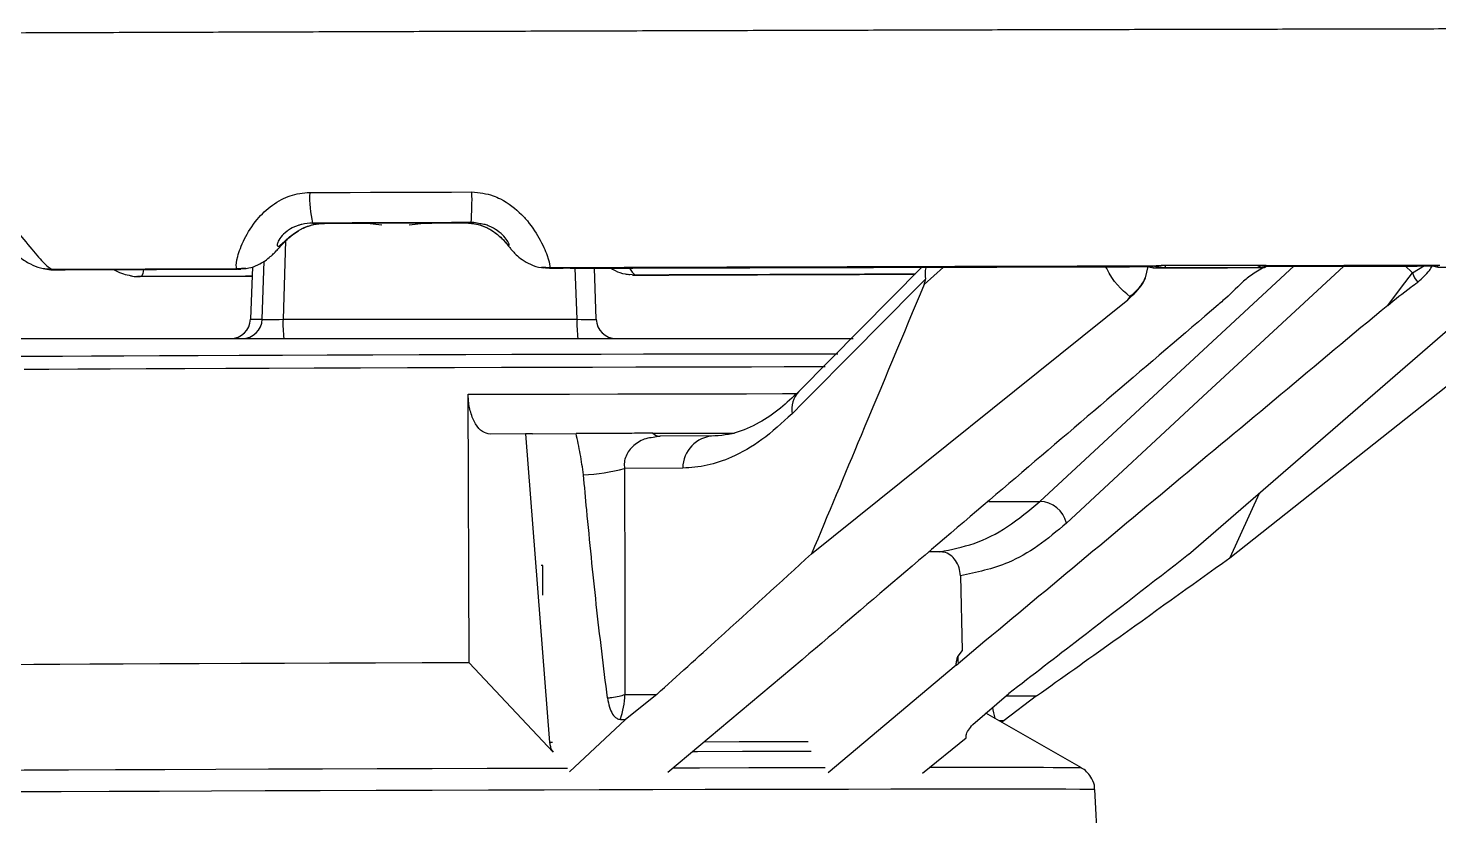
# Model space of a CAD drawing. Header units: millimetres. Extents: x 2462 to 4142, y 835 to 2023.
# Drawn here: x 3621.4 to 3727.3, y 1839.4 to 1898.6 of the extents above; entities that cross this region are included whole.
import ezdxf

# ---------------------------------------------------------------- set-up
doc = ezdxf.new("R2010")
doc.units = ezdxf.units.MM

msp = doc.modelspace()

# ---------------------------------------------------------------- linework, layer by layer
at = {"color": 7, "linetype": 'Continuous', "lineweight": 25}
for p, q in [((3642.729, 1883.962), (3643.608, 1883.946)), ((3646.839, 1883.953), (3647.929, 1883.827)), ((3649.983, 1883.833), (3651.073, 1883.966)), ((3654.22, 1883.98), (3654.646, 1884)), ((3640.707, 1882.623), (3640.51, 1876.742)), ((3638.207, 1880.687), (3638.064, 1876.74)), ((3638.208, 1880.688), (3638.065, 1876.742)), ((3638.952, 1876.742), (3639.098, 1881.102)), ((3660.559, 1880.598), (3659.949, 1880.644)), ((3660.555, 1880.586), (3660.534, 1880.569)), ((3688.494, 1880.649), (3679.246, 1871.309)), ((3690.122, 1880.653), (3688.657, 1879.341)), ((3697.351, 1863.063), (3716.465, 1880.756)), ((3705.293, 1879.855), (3705.491, 1880.693)), ((3705.547, 1880.695), (3705.511, 1880.693)), ((3705.511, 1880.693), (3705.545, 1880.683)), ((3705.544, 1880.684), (3705.547, 1880.696)), ((3705.544, 1880.683), (3705.874, 1880.599)), ((3705.874, 1880.599), (3705.849, 1880.718)), ((3713.954, 1880.789), (3706.732, 1880.772)), ((3706.732, 1880.772), (3706.786, 1880.629)), ((3706.786, 1880.629), (3713.726, 1880.651)), ((3713.726, 1880.651), (3713.954, 1880.789)), ((3714.418, 1880.74), (3714.225, 1880.621)), ((3725.334, 1880.221), (3724.766, 1880.775)), ((3725.334, 1880.221), (3726.256, 1880.771)), ((3727.239, 1880.652), (3727.25, 1880.77)), ((3727.239, 1880.652), (3734.818, 1880.669)), ((3623.237, 1880.469), (3622.624, 1880.521)), ((3637.053, 1880.519), (3623.237, 1880.469)), ((3623.279, 1880.458), (3623.407, 1880.448)), ((3637.116, 1880.495), (3623.407, 1880.448)), ((3629.471, 1879.974), (3629.644, 1879.96)), ((3629.588, 1879.947), (3629.785, 1879.942)), ((3629.78, 1879.941), (3629.588, 1879.947)), ((3629.75, 1879.968), (3629.757, 1879.968)), ((3629.78, 1879.941), (3638.181, 1879.966)), ((3637.684, 1880.573), (3637.053, 1880.519)), ((3637.116, 1880.495), (3637.066, 1880.508)), ((3637.116, 1880.495), (3637.33, 1880.502)), ((3662.592, 1876.742), (3662.453, 1880.575)), ((3664.031, 1876.74), (3663.892, 1880.579)), ((3666.441, 1880.127), (3667.052, 1880.081)), ((3666.995, 1880.055), (3666.768, 1880.062)), ((3666.768, 1880.062), (3666.991, 1880.055)), ((3705.286, 1879.843), (3705.291, 1879.855)), ((3680.2, 1859.111), (3703.95, 1878.204)), ((3703.95, 1878.204), (3704.127, 1878.429)), ((3703.95, 1878.204), (3704.15, 1878.364)), ((3708.528, 1859.065), (3730.533, 1878.143)), ((3711.621, 1858.822), (3735.528, 1877.75)), ((3638.065, 1876.742), (3638.952, 1876.742)), ((3640.51, 1876.742), (3662.592, 1876.742)), ((3618.047, 1875.294), (3683.333, 1875.294)), ((3654.484, 1850.938), (3654.42, 1871.103)), ((3658.733, 1868.13), (3656.076, 1868.113)), ((3659.255, 1868.132), (3658.733, 1868.13)), ((3658.733, 1868.13), (3660.536, 1844.959)), ((3659.255, 1868.132), (3662.516, 1868.155)), ((3668.836, 1867.95), (3668.299, 1867.858)), ((3672.844, 1867.979), (3668.823, 1867.95)), ((3670.53, 1865.557), (3666.16, 1865.525)), ((3713.815, 1863.649), (3711.621, 1858.822)), ((3689.843, 1859.278), (3689.016, 1859.276)), ((3660.027, 1858.256), (3659.891, 1858.255)), ((3660.034, 1856.02), (3660.027, 1858.256)), ((3691.385, 1857.481), (3691.524, 1851.87)), ((3660.798, 1844.234), (3654.484, 1850.938)), ((3669.424, 1842.729), (3679.512, 1851.187)), ((3679.512, 1851.187), (3679.527, 1851.187)), ((3691.524, 1851.87), (3691.202, 1851.436)), ((3691.061, 1850.752), (3681.456, 1842.683)), ((3691.061, 1850.752), (3691.207, 1850.865)), ((3666.193, 1848.549), (3668.58, 1848.566)), ((3668.58, 1848.566), (3666.226, 1846.69)), ((3692.315, 1846.305), (3695.022, 1848.623)), ((3697.111, 1848.456), (3694.683, 1846.596)), ((3694.826, 1848.455), (3697.111, 1848.456)), ((3666.226, 1846.69), (3662.037, 1842.753)), ((3665.849, 1846.683), (3666.226, 1846.69)), ((3700.478, 1843.044), (3693.307, 1847.154)), ((3694.285, 1846.593), (3694.683, 1846.596)), ((3694.683, 1846.596), (3694.499, 1846.471)), ((3660.743, 1844.96), (3660.536, 1844.959)), ((3688.53, 1842.653), (3691.831, 1845.309)), ((3701.753, 1836.513), (3701.481, 1841.419))]:
    msp.add_line(p, q, dxfattribs=at)
at = {"color": 7, "linetype": 'Continuous', "lineweight": 25, "flags": 128}
for points in [[(3642.512, 1886.26), (3644.034, 1886.265), (3645.556, 1886.27), (3647.079, 1886.275), (3648.602, 1886.28), (3650.126, 1886.285), (3651.65, 1886.289), (3653.174, 1886.294), (3654.698, 1886.299)], [(3654.646, 1884), (3653.156, 1883.995), (3651.666, 1883.99), (3650.175, 1883.986), (3648.685, 1883.981), (3647.195, 1883.976), (3645.706, 1883.971), (3644.217, 1883.966), (3642.729, 1883.962)], [(3651.073, 1883.966), (3650.544, 1883.964), (3650.014, 1883.963), (3649.485, 1883.961), (3648.956, 1883.959), (3648.426, 1883.958), (3647.897, 1883.956), (3647.368, 1883.954), (3646.839, 1883.953)], [(3720.177, 1880.727), (3709.605, 1870.934), (3699.349, 1861.437)], [(3723.482, 1877.784), (3724.519, 1879.149), (3725.334, 1880.221)], [(3620.502, 1873.956), (3622.065, 1873.967), (3623.941, 1873.978), (3626.111, 1873.99), (3628.551, 1874.003), (3631.235, 1874.015), (3634.136, 1874.028), (3637.221, 1874.041), (3640.46, 1874.053), (3643.816, 1874.066), (3647.255, 1874.078), (3650.741, 1874.089), (3654.235, 1874.1), (3657.702, 1874.11), (3661.105, 1874.119), (3664.406, 1874.128), (3667.573, 1874.135), (3670.57, 1874.141), (3673.366, 1874.146), (3675.931, 1874.149), (3678.239, 1874.152), (3680.265, 1874.153), (3681.986, 1874.152), (3682.18, 1874.152)], [(3681.223, 1873.156), (3680.307, 1873.156), (3678.14, 1873.155), (3675.7, 1873.152), (3673.014, 1873.148), (3670.108, 1873.142), (3667.012, 1873.136), (3663.758, 1873.128), (3660.379, 1873.119), (3656.911, 1873.11), (3653.388, 1873.099), (3649.848, 1873.088), (3646.325, 1873.077), (3642.857, 1873.064), (3639.478, 1873.052), (3636.225, 1873.039), (3633.129, 1873.026), (3630.222, 1873.013), (3627.536, 1873), (3625.096, 1872.988), (3622.929, 1872.976), (3621.056, 1872.964)], [(3654.42, 1871.103), (3658.258, 1871.114), (3662.015, 1871.124), (3665.644, 1871.133), (3669.101, 1871.14), (3672.344, 1871.146), (3675.332, 1871.151), (3678.028, 1871.154), (3679.097, 1871.155)], [(3668.286, 1868.178), (3670.805, 1868.184), (3673.279, 1868.19), (3674.407, 1868.193)], [(3666.16, 1865.525), (3666.178, 1856.018), (3666.193, 1848.549)], [(3693.518, 1863.055), (3694.131, 1863.056), (3695.213, 1863.058), (3696.287, 1863.06), (3697.351, 1863.063)], [(3654.484, 1850.938), (3650.97, 1850.927), (3647.463, 1850.916), (3644, 1850.904), (3640.614, 1850.891), (3637.34, 1850.879), (3634.211, 1850.866), (3631.259, 1850.853), (3628.513, 1850.84), (3626.002, 1850.828), (3623.751, 1850.815), (3621.782, 1850.804), (3620.116, 1850.793)], [(3691.202, 1851.436), (3691.205, 1851.116), (3691.207, 1850.865)], [(3679.948, 1845.004), (3678.005, 1845), (3674.78, 1844.994), (3672.176, 1844.988)], [(3680.189, 1844.278), (3678.252, 1844.275), (3675.027, 1844.269), (3671.646, 1844.261), (3671.32, 1844.261)], [(3651.713, 1842.982), (3647.577, 1842.968), (3643.472, 1842.954), (3639.425, 1842.94), (3635.467, 1842.925), (3631.626, 1842.91), (3627.93, 1842.895), (3624.406, 1842.88), (3621.078, 1842.865), (3617.97, 1842.85), (3615.106, 1842.835), (3612.506, 1842.821), (3610.188, 1842.807), (3608.169, 1842.794), (3606.464, 1842.782), (3605.085, 1842.77), (3604.042, 1842.759), (3603.343, 1842.749), (3602.992, 1842.741), (3602.948, 1842.737)], [(3661.883, 1843.012), (3659.954, 1843.006), (3655.849, 1842.994), (3651.713, 1842.982)], [(3681.227, 1843.056), (3679.02, 1843.052), (3675.496, 1843.045), (3671.799, 1843.037), (3669.826, 1843.032)], [(3701.481, 1841.419), (3701.436, 1841.423), (3701.078, 1841.43), (3700.364, 1841.435), (3699.299, 1841.44), (3697.892, 1841.443), (3696.152, 1841.445), (3694.092, 1841.445), (3691.727, 1841.444), (3689.073, 1841.442), (3686.151, 1841.439), (3682.98, 1841.434), (3679.584, 1841.428), (3675.987, 1841.421), (3672.215, 1841.412), (3668.296, 1841.403), (3664.257, 1841.393), (3660.128, 1841.381), (3655.938, 1841.369), (3651.718, 1841.356)], [(3651.718, 1841.356), (3647.498, 1841.343), (3643.308, 1841.328), (3639.179, 1841.314), (3635.14, 1841.299), (3631.221, 1841.283), (3627.449, 1841.268), (3623.852, 1841.252), (3620.456, 1841.237), (3617.285, 1841.222), (3614.363, 1841.207), (3611.709, 1841.192), (3609.344, 1841.178), (3607.284, 1841.165), (3605.544, 1841.152), (3604.137, 1841.14), (3603.072, 1841.129), (3602.359, 1841.119), (3602, 1841.11), (3601.956, 1841.106)]]:
    msp.add_lwpolyline(points, dxfattribs=at)
at = {"color": 7, "linetype": 'Continuous', "lineweight": 25}
for centre, radius, start, end in [((3650.432, 1885.848), 7.93, 177.02167, 193.76212), ((3627.016, 1885.769), 27.687, 356.33674, 1.09761), ((3727.299, 1880.906), 2.081, 199.23424, 221.42629), ((3705.846, 1879.022), 1.818, 199.01616, 201.19514), ((3636.567, 1876.793), 1.499, 270.02192, 358.02403), ((3637.454, 1876.793), 1.499, 270.02192, 358.02403), ((3649.482, 1876.389), 8.979, 177.74692, 187.00238), ((3671.564, 1876.389), 8.979, 177.74692, 187.00238), ((3665.528, 1876.793), 1.499, 181.97597, 269.97808), ((3680.659, 1869.969), 1.947, 136.56248, 189.56624), ((3668.863, 1868.793), 0.843, 226.86589, 268.18489), ((3672.974, 1865.539), 2.444, 92.80933, 179.5764), ((3662.161, 1881.158), 16.136, 273.24429, 284.35077), ((3697.278, 1860.932), 2.132, 13.71892, 88.03109), ((3658.938, 1848.921), 7.264, 342.05576, 357.06186), ((3701.593, 1848.847), 7.896, 189.04813, 195.2397), ((3836.51, 1434.275), 416.745, 101.22027, 111.15509), ((3693.096, 995.478), 847.598, 89.500971, 90.271101)]:
    msp.add_arc(centre, radius, start, end, dxfattribs=at)
for centre, major_axis, ratio, start_param, end_param in [((3640.454, 1876.794), (1.503, 0.05), 0.0360849, 3.1792312, 4.7488095), ((3662.528, 1876.794), (1.503, -0.055), 0.033278, 4.7560801, 6.3256584)]:
    msp.add_ellipse(centre, major_axis=major_axis, ratio=ratio, start_param=start_param, end_param=end_param, dxfattribs=at)
for points, knots in [([(3781.897, 1898.594), (3781.265, 1898.595), (3779.704, 1898.597), (3776.886, 1898.598), (3773.496, 1898.598), (3769.826, 1898.597), (3765.9, 1898.595), (3761.721, 1898.592), (3757.3, 1898.587), (3752.646, 1898.582), (3747.769, 1898.575), (3742.681, 1898.567), (3737.393, 1898.558), (3731.916, 1898.548), (3726.262, 1898.537), (3720.443, 1898.525), (3714.474, 1898.512), (3708.366, 1898.498), (3702.133, 1898.484), (3695.79, 1898.468), (3689.349, 1898.451), (3682.826, 1898.434), (3676.235, 1898.415), (3669.591, 1898.396), (3662.907, 1898.376), (3656.199, 1898.356), (3649.482, 1898.335), (3642.77, 1898.313), (3636.079, 1898.291), (3629.423, 1898.268), (3622.817, 1898.245), (3616.276, 1898.222), (3609.813, 1898.198), (3603.444, 1898.174), (3597.183, 1898.15), (3591.042, 1898.125), (3585.037, 1898.101), (3579.179, 1898.076), (3573.482, 1898.051), (3567.96, 1898.027), (3562.623, 1898.002), (3557.483, 1897.978), (3552.553, 1897.954), (3547.842, 1897.93), (3543.362, 1897.907), (3539.122, 1897.883), (3535.131, 1897.861), (3531.398, 1897.839), (3527.932, 1897.817), (3524.739, 1897.796), (3521.827, 1897.775), (3519.202, 1897.755), (3516.869, 1897.736), (3514.832, 1897.717), (3513.095, 1897.7), (3511.657, 1897.682), (3510.52, 1897.666), (3509.647, 1897.649), (3509.214, 1897.638), (3508.791, 1897.615), (3508.454, 1897.589), (3508.035, 1897.538), (3507.517, 1897.45), (3506.803, 1897.277), (3505.918, 1896.974), (3504.912, 1896.49), (3503.863, 1895.8), (3502.842, 1894.888), (3501.917, 1893.747), (3501.166, 1892.411), (3500.645, 1890.93), (3500.384, 1889.319), (3500.426, 1887.673), (3500.768, 1886.09), (3501.341, 1884.685), (3502.089, 1883.47), (3502.96, 1882.45), (3503.906, 1881.624), (3504.876, 1880.985), (3505.818, 1880.521), (3506.664, 1880.216), (3507.369, 1880.033), (3507.898, 1879.934), (3508.194, 1879.893), (3508.291, 1879.883), (3508.31, 1879.881)], [0, 0, 0, 0, 0.0110684, 0.0273711, 0.0436679, 0.0599607, 0.0762506, 0.0925385, 0.1088249, 0.12511, 0.1413943, 0.1576779, 0.1739609, 0.1902435, 0.2065257, 0.2228075, 0.2390892, 0.2553706, 0.2716519, 0.287933, 0.304214, 0.320495, 0.3367758, 0.3530566, 0.3693373, 0.3856181, 0.4018988, 0.4181795, 0.4344602, 0.4507409, 0.4670217, 0.4833025, 0.4995834, 0.5158643, 0.5321454, 0.5484266, 0.5647079, 0.5809894, 0.5972711, 0.613553, 0.6298353, 0.6461179, 0.662401, 0.6786847, 0.694969, 0.7112543, 0.7275406, 0.7438285, 0.7601184, 0.7764109, 0.7927073, 0.8090091, 0.8253193, 0.8416426, 0.8579882, 0.874375, 0.8908477, 0.9075372, 0.9250134, 0.9304388, 0.9336287, 0.9354293, 0.9371416, 0.9389823, 0.9413668, 0.9441481, 0.9471667, 0.9505105, 0.9540906, 0.9578127, 0.9616135, 0.9654544, 0.9696284, 0.9735231, 0.9771757, 0.9806185, 0.9838633, 0.9869091, 0.9897422, 0.9923293, 0.9945963, 0.9964557, 0.998026, 0.9996193, 1, 1, 1, 1]), ([(3615.525, 1886.167), (3616.06, 1886.112), (3616.793, 1886.037), (3618.122, 1885.457), (3618.997, 1884.829), (3620.121, 1883.799), (3621.148, 1882.632), (3622.192, 1881.315), (3622.852, 1880.636), (3623.146, 1880.509), (3623.237, 1880.469)], [0, 0, 0, 0, 0.1248875, 0.1708193, 0.3322837, 0.3676705, 0.5383622, 0.7277038, 0.9154005, 1, 1, 1, 1]), ([(3637.053, 1880.519), (3637.034, 1880.559), (3636.97, 1880.689), (3637.046, 1881.365), (3637.51, 1882.69), (3638.408, 1884.144), (3639.46, 1885.17), (3640.551, 1885.849), (3641.519, 1886.206), (3642.26, 1886.246), (3642.512, 1886.26)], [0, 0, 0, 0, 0.0824049, 0.2704144, 0.4600715, 0.6310477, 0.7634363, 0.8286829, 0.9417441, 1, 1, 1, 1]), ([(3654.698, 1886.299), (3655.244, 1886.244), (3655.99, 1886.168), (3657.288, 1885.587), (3658.099, 1884.959), (3659.062, 1883.927), (3659.843, 1882.76), (3660.403, 1881.44), (3660.569, 1880.77), (3660.561, 1880.637), (3660.559, 1880.598)], [0, 0, 0, 0, 0.1256744, 0.1718955, 0.3343775, 0.3699869, 0.5417546, 0.7322897, 0.9211696, 1, 1, 1, 1]), ([(3616.381, 1883.863), (3616.62, 1883.849), (3617.101, 1883.82), (3617.867, 1883.547), (3618.637, 1883.122), (3619.373, 1882.557), (3620.047, 1881.959), (3620.702, 1881.398), (3621.461, 1880.913), (3622.14, 1880.606), (3622.571, 1880.549), (3622.709, 1880.53)], [0, 0, 0, 0, 0.0919755, 0.1847131, 0.2784811, 0.4017715, 0.5535406, 0.7090815, 0.8388009, 0.9480409, 1, 1, 1, 1]), ([(3642.729, 1883.962), (3642.453, 1883.943), (3642.096, 1883.919), (3641.53, 1883.756), (3641.14, 1883.578), (3640.662, 1883.258), (3640.277, 1882.859), (3640.078, 1882.471), (3640.055, 1882.238), (3640.164, 1882.199), (3640.388, 1882.362), (3640.736, 1882.695), (3641.237, 1883.128), (3641.922, 1883.563), (3642.743, 1883.884), (3643.33, 1883.926), (3643.608, 1883.946)], [0, 0, 0, 0, 0.0591802, 0.0764017, 0.1316885, 0.159313, 0.2338179, 0.3263018, 0.4272068, 0.5354045, 0.6422156, 0.7354423, 0.8101932, 0.8743378, 0.9403148, 1, 1, 1, 1]), ([(3641.674, 1883.385), (3641.693, 1883.399), (3641.889, 1883.538), (3642.424, 1883.758), (3643.073, 1883.943), (3643.477, 1883.923), (3643.61, 1883.917)], [0, 0, 0, 0, 0.0403713, 0.4159525, 0.8081357, 1, 1, 1, 1]), ([(3643.608, 1883.946), (3643.611, 1883.946), (3644.223, 1883.947), (3645.226, 1883.948), (3646.427, 1883.951), (3646.839, 1883.953)], [0, 0, 0, 0, 0.00302903, 0.65829657, 1, 1, 1, 1]), ([(3651.073, 1883.966), (3651.48, 1883.968), (3652.665, 1883.972), (3653.631, 1883.977), (3654.217, 1883.98), (3654.22, 1883.98)], [0, 0, 0, 0, 0.3417034, 0.996971, 1, 1, 1, 1]), ([(3654.217, 1883.971), (3654.514, 1883.954), (3655.089, 1883.922), (3655.873, 1883.614), (3656.542, 1883.192), (3657.047, 1882.719), (3657.342, 1882.368), (3657.566, 1882.089), (3657.744, 1881.871), (3658.035, 1881.558), (3658.479, 1881.182), (3659.122, 1880.833), (3659.693, 1880.622), (3660.047, 1880.613), (3660.109, 1880.612)], [0, 0, 0, 0, 0.096179, 0.1865215, 0.2770214, 0.3939236, 0.5306153, 0.620244, 0.6871192, 0.7365066, 0.8056633, 0.88438, 0.979799, 1, 1, 1, 1]), ([(3654.22, 1883.98), (3654.498, 1883.962), (3655.081, 1883.924), (3655.619, 1883.714), (3656.106, 1883.472), (3656.56, 1883.176), (3657.022, 1882.747), (3657.318, 1882.416), (3657.478, 1882.254), (3657.52, 1882.294), (3657.433, 1882.527), (3657.176, 1882.912), (3656.693, 1883.374), (3656.134, 1883.685), (3655.678, 1883.863), (3655.436, 1883.896), (3655.306, 1883.913)], [0, 0, 0, 0, 0.0627114, 0.1311636, 0.1320482, 0.1994452, 0.2779862, 0.3759398, 0.4881667, 0.6018504, 0.7078716, 0.8050447, 0.8833272, 0.94487, 0.9704006, 1, 1, 1, 1]), ([(3655.306, 1883.913), (3655.155, 1883.948), (3654.939, 1883.999), (3654.714, 1883.999), (3654.646, 1884)], [0, 0, 0, 0, 0.6983222, 1, 1, 1, 1]), ([(3637.525, 1880.543), (3637.662, 1880.555), (3638.042, 1880.589), (3638.604, 1880.805), (3639.158, 1881.117), (3639.571, 1881.447), (3639.875, 1881.741), (3640.191, 1882.084), (3640.537, 1882.466), (3641.011, 1882.947), (3641.469, 1883.25), (3641.674, 1883.385)], [0, 0, 0, 0, 0.0606613, 0.1677702, 0.265761, 0.3519955, 0.4356854, 0.5432228, 0.7251305, 0.8771899, 1, 1, 1, 1]), ([(3659.949, 1880.644), (3660.138, 1880.616), (3660.337, 1880.586), (3660.545, 1880.586), (3660.555, 1880.586)], [0, 0, 0, 0, 0.9502399, 1, 1, 1, 1]), ([(3705.511, 1880.693), (3702.547, 1880.686), (3696.741, 1880.671), (3687.844, 1880.648), (3678.892, 1880.623), (3669.778, 1880.597), (3663.615, 1880.578), (3660.534, 1880.569)], [0, 0, 0, 0, 0.2053502, 0.4023547, 0.5993593, 0.7996797, 1, 1, 1, 1]), ([(3660.555, 1880.586), (3660.638, 1880.586), (3664.667, 1880.599), (3672.656, 1880.624), (3684.149, 1880.659), (3695.278, 1880.69), (3702.318, 1880.709), (3705.849, 1880.718)], [0, 0, 0, 0, 0.0053247, 0.2598328, 0.5161069, 0.7573028, 1, 1, 1, 1]), ([(3705.976, 1880.73), (3702.532, 1880.721), (3695.645, 1880.703), (3684.886, 1880.672), (3673.862, 1880.64), (3665.681, 1880.614), (3661.239, 1880.6), (3660.559, 1880.598)], [0, 0, 0, 0, 0.236148, 0.472296, 0.7142868, 0.9562775, 1, 1, 1, 1]), ([(3662.073, 1880.574), (3665.661, 1880.584), (3672.21, 1880.604), (3681.615, 1880.63), (3689.999, 1880.653), (3697.983, 1880.674), (3702.986, 1880.686), (3705.491, 1880.693)], [0, 0, 0, 0, 0.2415239, 0.4407603, 0.6407778, 0.8201044, 1, 1, 1, 1]), ([(3665.076, 1880.612), (3665.199, 1880.538), (3665.535, 1880.333), (3666.053, 1880.14), (3666.442, 1880.115), (3666.564, 1880.107)], [0, 0, 0, 0, 0.28219383, 0.77503555, 1, 1, 1, 1]), ([(3666.52, 1880.587), (3666.666, 1880.374), (3666.866, 1880.086), (3666.965, 1880.062), (3666.991, 1880.055)], [0, 0, 0, 0, 0.7375744, 1, 1, 1, 1]), ([(3688.828, 1880.683), (3688.816, 1880.653), (3688.708, 1880.379), (3688.732, 1880.051), (3688.753, 1879.76)], [0, 0, 0, 0, 0.1099377, 1, 1, 1, 1]), ([(3704.127, 1878.429), (3703.481, 1878.987), (3702.798, 1879.577), (3702.324, 1880.662), (3702.299, 1880.72)], [0, 0, 0, 0, 0.9458942, 1, 1, 1, 1]), ([(3705.849, 1880.718), (3705.789, 1880.712), (3705.677, 1880.702), (3705.587, 1880.697), (3705.546, 1880.695)], [0, 0, 0, 0, 0.5425734, 1, 1, 1, 1]), ([(3705.874, 1880.599), (3706.183, 1880.6), (3709.003, 1880.607), (3711.765, 1880.614), (3714.225, 1880.621)], [0, 0, 0, 0, 0.1096151, 1, 1, 1, 1]), ([(3706.732, 1880.772), (3706.647, 1880.771), (3706.475, 1880.768), (3706.209, 1880.751), (3706.051, 1880.737), (3705.98, 1880.73), (3705.976, 1880.73)], [0, 0, 0, 0, 0.3372236, 0.6766903, 0.9820291, 1, 1, 1, 1]), ([(3705.976, 1880.73), (3706.084, 1880.705), (3706.358, 1880.643), (3706.625, 1880.634), (3706.785, 1880.629)], [0, 0, 0, 0, 0.3954754, 1, 1, 1, 1]), ([(3714.343, 1880.714), (3713.994, 1880.521), (3713.288, 1880.131), (3712.807, 1879.723), (3712.564, 1879.517)], [0, 0, 0, 0, 0.4943982, 1, 1, 1, 1]), ([(3713.726, 1880.651), (3713.867, 1880.656), (3714.113, 1880.666), (3714.316, 1880.725), (3714.404, 1880.751)], [0, 0, 0, 0, 0.5695891, 1, 1, 1, 1]), ([(3714.404, 1880.751), (3714.388, 1880.757), (3714.353, 1880.769), (3714.212, 1880.784), (3714.057, 1880.789), (3713.969, 1880.789), (3713.954, 1880.789)], [0, 0, 0, 0, 0.26877191, 0.61978527, 0.93394694, 1, 1, 1, 1]), ([(3714.225, 1880.621), (3714.259, 1880.636), (3714.298, 1880.653), (3714.316, 1880.675), (3714.318, 1880.678)], [0, 0, 0, 0, 0.8717125, 1, 1, 1, 1]), ([(3714.343, 1880.714), (3716.464, 1880.719), (3720.713, 1880.728), (3724.792, 1880.737), (3726.834, 1880.741)], [0, 0, 0, 0, 0.499379, 1, 1, 1, 1]), ([(3726.851, 1880.742), (3724.813, 1880.738), (3720.731, 1880.729), (3716.479, 1880.719), (3714.351, 1880.714)], [0, 0, 0, 0, 0.4993771, 1, 1, 1, 1]), ([(3714.351, 1880.714), (3714.356, 1880.715), (3714.399, 1880.719), (3714.409, 1880.73), (3714.418, 1880.74)], [0, 0, 0, 0, 0.1361429, 1, 1, 1, 1]), ([(3727.386, 1880.781), (3725.271, 1880.777), (3721.035, 1880.767), (3716.616, 1880.756), (3714.404, 1880.751)], [0, 0, 0, 0, 0.4993344, 1, 1, 1, 1]), ([(3714.418, 1880.74), (3716.598, 1880.745), (3720.965, 1880.756), (3725.153, 1880.765), (3727.25, 1880.77)], [0, 0, 0, 0, 0.4993488, 1, 1, 1, 1]), ([(3725.738, 1879.529), (3726.069, 1879.822), (3726.534, 1880.234), (3726.766, 1880.627), (3726.834, 1880.741)], [0, 0, 0, 0, 0.7104184, 1, 1, 1, 1]), ([(3727.25, 1880.77), (3727.162, 1880.762), (3727.018, 1880.75), (3726.897, 1880.744), (3726.851, 1880.742)], [0, 0, 0, 0, 0.6152189, 1, 1, 1, 1]), ([(3726.851, 1880.742), (3726.978, 1880.71), (3727.105, 1880.677), (3727.238, 1880.652), (3727.239, 1880.652)], [0, 0, 0, 0, 0.9958126, 1, 1, 1, 1]), ([(3622.624, 1880.521), (3622.824, 1880.491), (3623.044, 1880.459), (3623.26, 1880.458), (3623.279, 1880.458)], [0, 0, 0, 0, 0.9110663, 1, 1, 1, 1]), ([(3622.709, 1880.53), (3622.868, 1880.49), (3623.104, 1880.431), (3623.353, 1880.462), (3623.434, 1880.471)], [0, 0, 0, 0, 0.673998, 1, 1, 1, 1]), ([(3623.279, 1880.458), (3627.847, 1880.475), (3632.428, 1880.491), (3637.053, 1880.508), (3637.066, 1880.508)], [0, 0, 0, 0, 0.99729135, 1, 1, 1, 1]), ([(3627.786, 1880.486), (3627.976, 1880.378), (3628.326, 1880.18), (3628.76, 1880.085), (3628.96, 1880.042)], [0, 0, 0, 0, 0.5403398, 1, 1, 1, 1]), ([(3628.96, 1880.042), (3629.039, 1880.018), (3629.288, 1879.943), (3629.562, 1879.958), (3629.75, 1879.968)], [0, 0, 0, 0, 0.3137484, 1, 1, 1, 1]), ([(3630.028, 1880.471), (3629.997, 1880.259), (3629.957, 1879.985), (3629.817, 1879.95), (3629.785, 1879.942)], [0, 0, 0, 0, 0.7733206, 1, 1, 1, 1]), ([(3638.181, 1879.966), (3636.879, 1879.962), (3634.068, 1879.954), (3631.281, 1879.946), (3629.785, 1879.942)], [0, 0, 0, 0, 0.4631032, 1, 1, 1, 1]), ([(3637.066, 1880.508), (3637.257, 1880.517), (3637.471, 1880.528), (3637.664, 1880.568), (3637.684, 1880.573)], [0, 0, 0, 0, 0.894934, 1, 1, 1, 1]), ([(3687.979, 1880.128), (3687.79, 1880.128), (3684.749, 1880.116), (3678.71, 1880.095), (3671.881, 1880.072), (3667.954, 1880.058), (3666.991, 1880.055)], [0, 0, 0, 0, 0.0275416, 0.4448303, 0.8637551, 1, 1, 1, 1]), ([(3666.995, 1880.055), (3668.323, 1880.059), (3673.111, 1880.076), (3680.152, 1880.1), (3685.752, 1880.12), (3687.979, 1880.129)], [0, 0, 0, 0, 0.1877882, 0.677014, 1, 1, 1, 1]), ([(3688.753, 1879.76), (3686.885, 1877.871), (3683.548, 1874.497), (3680.209, 1871.128), (3678.739, 1869.646)], [0, 0, 0, 0, 0.56, 1, 1, 1, 1]), ([(3688.657, 1879.341), (3688.687, 1879.417), (3688.728, 1879.52), (3688.754, 1879.661), (3688.757, 1879.722), (3688.755, 1879.748), (3688.753, 1879.76)], [0, 0, 0, 0, 0.6196275, 0.8294119, 0.9175065, 1, 1, 1, 1]), ([(3704.127, 1878.429), (3704.452, 1878.732), (3704.973, 1879.216), (3705.2, 1879.672), (3705.286, 1879.844)], [0, 0, 0, 0, 0.6248692, 1, 1, 1, 1]), ([(3704.15, 1878.364), (3704.548, 1878.758), (3705.051, 1879.256), (3705.245, 1879.741), (3705.286, 1879.843)], [0, 0, 0, 0, 0.7895341, 1, 1, 1, 1]), ([(3723.482, 1877.784), (3724.04, 1878.238), (3724.756, 1878.82), (3725.561, 1879.401), (3725.738, 1879.529)], [0, 0, 0, 0, 0.7792531, 1, 1, 1, 1]), ([(3688.657, 1879.341), (3687.08, 1875.562), (3684.264, 1868.813), (3681.442, 1862.075), (3680.2, 1859.111)], [0, 0, 0, 0, 0.55999806, 1, 1, 1, 1]), ([(3712.564, 1879.517), (3712.097, 1879.057), (3711.522, 1878.489), (3710.862, 1877.922), (3710.738, 1877.814)], [0, 0, 0, 0, 0.8106117, 1, 1, 1, 1]), ([(3710.738, 1877.814), (3705.5, 1873.341), (3695.099, 1864.455), (3684.693, 1855.589), (3679.527, 1851.187)], [0, 0, 0, 0, 0.50351983, 1, 1, 1, 1]), ([(3723.482, 1877.784), (3718.128, 1873.315), (3707.371, 1864.335), (3696.612, 1855.369), (3691.207, 1850.865)], [0, 0, 0, 0, 0.4976728, 1, 1, 1, 1]), ([(3656.076, 1868.113), (3655.877, 1868.15), (3655.48, 1868.225), (3654.955, 1868.821), (3654.583, 1869.684), (3654.435, 1870.508), (3654.423, 1870.978), (3654.42, 1871.103)], [0, 0, 0, 0, 0.2409734, 0.4822257, 0.713676, 0.9238009, 1, 1, 1, 1]), ([(3679.246, 1871.309), (3678.788, 1870.873), (3677.805, 1869.94), (3676.212, 1868.875), (3674.398, 1868.067), (3673.117, 1867.982), (3672.439, 1867.937)], [0, 0, 0, 0, 0.2045856, 0.4385601, 0.7029249, 1, 1, 1, 1]), ([(3678.739, 1869.646), (3677.991, 1868.954), (3676.498, 1867.575), (3674.352, 1866.377), (3672.358, 1865.685), (3671.141, 1865.599), (3670.53, 1865.557)], [0, 0, 0, 0, 0.2800318, 0.5584059, 0.7786039, 1, 1, 1, 1]), ([(3668.286, 1868.178), (3668.191, 1868.177), (3667.951, 1868.177), (3667.082, 1868.174), (3665.917, 1868.168), (3664.262, 1868.162), (3663.097, 1868.157), (3662.516, 1868.155)], [0, 0, 0, 0, 0.0455975, 0.1148628, 0.420114, 0.7104691, 1, 1, 1, 1]), ([(3663.074, 1865.048), (3663.001, 1865.579), (3662.853, 1866.653), (3662.629, 1867.651), (3662.516, 1868.155)], [0, 0, 0, 0, 0.4945129, 1, 1, 1, 1]), ([(3668.299, 1867.858), (3668.121, 1867.836), (3667.593, 1867.772), (3666.973, 1867.39), (3666.497, 1866.899), (3666.25, 1866.47), (3666.122, 1865.995), (3666.147, 1865.685), (3666.16, 1865.525)], [0, 0, 0, 0, 0.1495403, 0.4427127, 0.5826149, 0.7184223, 0.854937, 1, 1, 1, 1]), ([(3664.876, 1848.296), (3664.588, 1850.632), (3664.012, 1855.308), (3663.461, 1860.925), (3663.156, 1864.176), (3663.074, 1865.048)], [0, 0, 0, 0, 0.4220704, 0.8450691, 1, 1, 1, 1]), ([(3689.843, 1859.278), (3690.702, 1859.447), (3692.425, 1859.786), (3694.953, 1861.054), (3696.548, 1862.39), (3697.351, 1863.063)], [0, 0, 0, 0, 0.3306447, 0.6633516, 1, 1, 1, 1]), ([(3699.349, 1861.437), (3698.641, 1860.835), (3697.231, 1859.636), (3694.578, 1858.135), (3692.597, 1857.729), (3691.385, 1857.481)], [0, 0, 0, 0, 0.2812724, 0.560054, 1, 1, 1, 1]), ([(3668.58, 1848.566), (3670.129, 1849.965), (3674.006, 1853.467), (3677.876, 1856.993), (3680.2, 1859.111)], [0, 0, 0, 0, 0.3994634, 1, 1, 1, 1]), ([(3691.385, 1857.481), (3691.363, 1857.686), (3691.319, 1858.101), (3691.041, 1858.647), (3690.639, 1859.054), (3690.214, 1859.253), (3689.941, 1859.271), (3689.843, 1859.278)], [0, 0, 0, 0, 0.2159219, 0.4379508, 0.6566375, 0.8757519, 1, 1, 1, 1]), ([(3708.528, 1859.065), (3705.8, 1856.951), (3701.298, 1853.46), (3696.796, 1849.99), (3695.022, 1848.623)], [0, 0, 0, 0, 0.6058604, 1, 1, 1, 1]), ([(3697.111, 1848.456), (3699.018, 1849.814), (3703.855, 1853.258), (3708.691, 1856.723), (3711.621, 1858.822)], [0, 0, 0, 0, 0.3942257, 1, 1, 1, 1]), ([(3691.061, 1850.752), (3691.072, 1850.842), (3691.094, 1851.011), (3691.131, 1851.217), (3691.164, 1851.362), (3691.192, 1851.415), (3691.202, 1851.436)], [0, 0, 0, 0, 0.3721602, 0.6945693, 0.8797905, 1, 1, 1, 1]), ([(3664.876, 1848.296), (3664.984, 1848.311), (3665.51, 1848.387), (3665.93, 1848.475), (3666.193, 1848.549), (3666.193, 1848.549)], [0, 0, 0, 0, 0.205396, 0.9999773, 1, 1, 1, 1]), ([(3664.876, 1848.296), (3664.92, 1848.057), (3665.008, 1847.579), (3665.26, 1847.053), (3665.55, 1846.733), (3665.754, 1846.699), (3665.849, 1846.683)], [0, 0, 0, 0, 0.2579529, 0.5155625, 0.7761847, 1, 1, 1, 1]), ([(3691.831, 1845.309), (3691.821, 1845.369), (3691.777, 1845.649), (3692.078, 1846.016), (3692.315, 1846.305)], [0, 0, 0, 0, 0.2129343, 1, 1, 1, 1]), ([(3660.536, 1844.959), (3660.55, 1844.853), (3660.578, 1844.64), (3660.676, 1844.39), (3660.76, 1844.282), (3660.798, 1844.234)], [0, 0, 0, 0, 0.3546362, 0.7090629, 1, 1, 1, 1]), ([(3701.459, 1841.417), (3701.463, 1841.469), (3701.485, 1841.75), (3701.299, 1842.204), (3700.978, 1842.669), (3700.661, 1842.947), (3700.46, 1843.046), (3700.396, 1843.078)], [0, 0, 0, 0, 0.0744364, 0.4048548, 0.6699545, 0.8936457, 1, 1, 1, 1])]:
    msp.add_open_spline(points, degree=3, knots=knots, dxfattribs=at)

doc.saveas('drawing.dxf')
